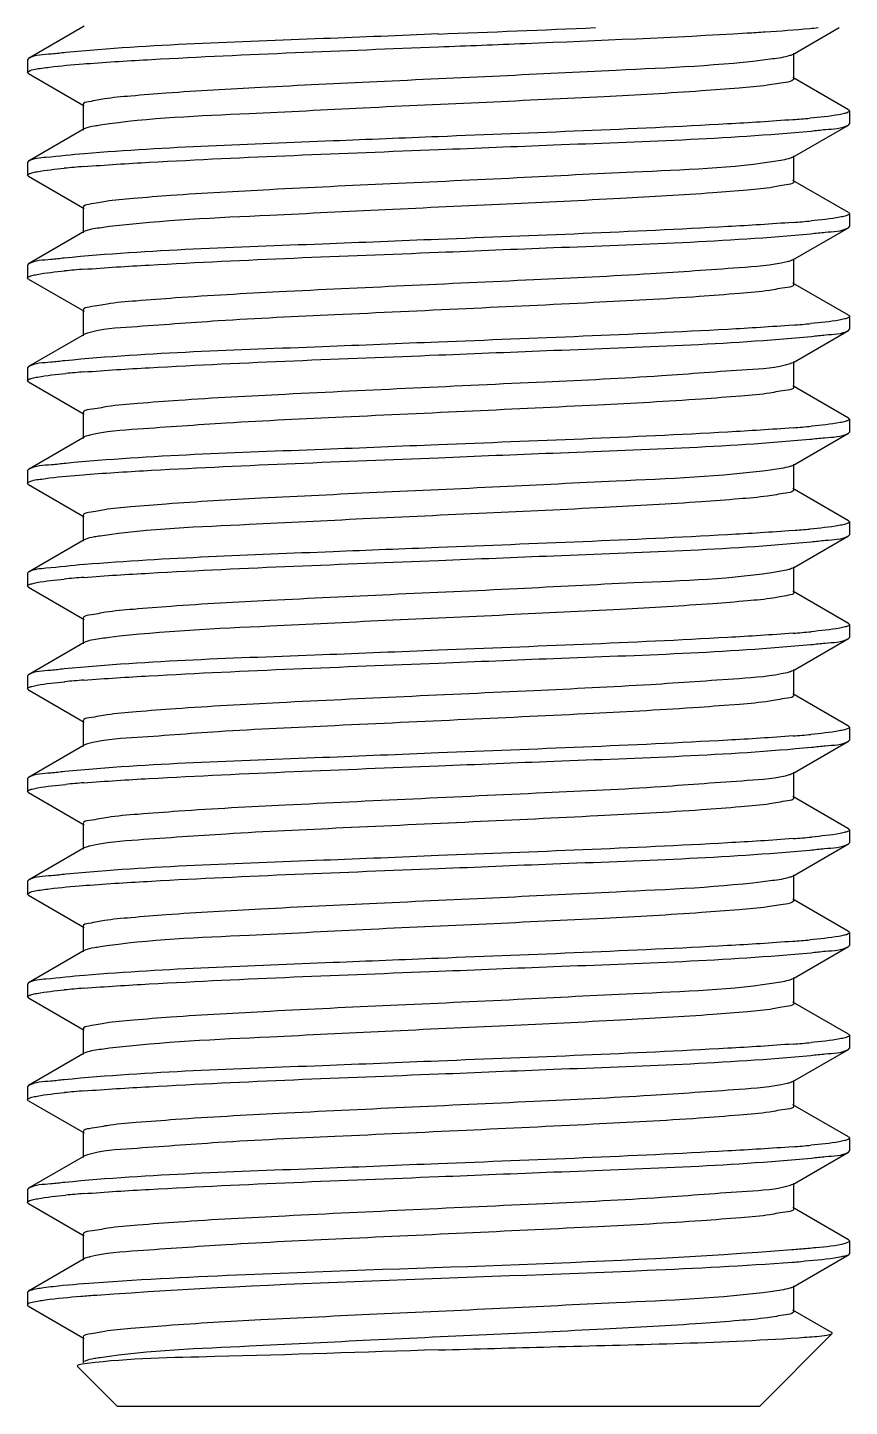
# Model space of a CAD drawing. Extents: x 1031190 to 1725648, y 733081 to 1571294.
# Drawn here: x 1133006.7 to 1133149, y 1234592.4 to 1234831.3 of the extents above; entities that cross this region are included whole.
import ezdxf

# ---------------------------------------------------------------- set-up
doc = ezdxf.new("R2010")
doc.units = 0
doc.header["$LTSCALE"] = 1000
doc.header["$MEASUREMENT"] = 0

msp = doc.modelspace()

# ---------------------------------------------------------------- linework, layer by layer
at = {"linetype": 'Continuous'}
for p, q in [((1133016.5, 1234831.56), (1133006.84, 1234825.96)), ((1133139.21, 1234826.66), (1133147.28, 1234831.33)), ((1133139.4, 1234822.43), (1133139.4, 1234826.88)), ((1133006.84, 1234825.96), (1133006.67, 1234825.77)), ((1133006.67, 1234825.77), (1133006.67, 1234823.55)), ((1133016.31, 1234825.04), (1133016.82, 1234825.08)), ((1133006.84, 1234823.35), (1133006.67, 1234823.55)), ((1133006.84, 1234823.35), (1133016.5, 1234817.76)), ((1133148.86, 1234817.07), (1133139.21, 1234822.66)), ((1133016.3, 1234817.98), (1133016.3, 1234813.54)), ((1133148.86, 1234817.07), (1133149.03, 1234816.87)), ((1133149.03, 1234816.87), (1133149.03, 1234814.65)), ((1133139.21, 1234808.86), (1133148.86, 1234814.45)), ((1133148.86, 1234814.45), (1133149.03, 1234814.65)), ((1133016.5, 1234813.76), (1133006.84, 1234808.17)), ((1133006.84, 1234808.17), (1133006.67, 1234807.97)), ((1133006.67, 1234807.97), (1133006.67, 1234805.75)), ((1133139.4, 1234804.64), (1133139.4, 1234809.09)), ((1133006.84, 1234805.56), (1133006.67, 1234805.75)), ((1133006.84, 1234805.56), (1133016.5, 1234799.96)), ((1133148.86, 1234799.27), (1133139.21, 1234804.86)), ((1133016.3, 1234800.19), (1133016.3, 1234795.74)), ((1133148.86, 1234799.27), (1133149.03, 1234799.08)), ((1133149.03, 1234799.08), (1133149.03, 1234796.85)), ((1133016.5, 1234795.97), (1133006.84, 1234790.37)), ((1133016.77, 1234796.09), (1133016.5, 1234795.97)), ((1133139.21, 1234791.07), (1133148.86, 1234796.66)), ((1133148.86, 1234796.66), (1133149.03, 1234796.85)), ((1133139.4, 1234786.84), (1133139.4, 1234791.29)), ((1133006.84, 1234790.37), (1133006.67, 1234790.18)), ((1133006.67, 1234790.18), (1133006.67, 1234787.96)), ((1133006.84, 1234787.76), (1133006.67, 1234787.96)), ((1133006.84, 1234787.76), (1133016.5, 1234782.17)), ((1133148.86, 1234781.48), (1133139.21, 1234787.07)), ((1133016.3, 1234782.39), (1133016.3, 1234777.95)), ((1133148.86, 1234781.48), (1133149.03, 1234781.28)), ((1133149.03, 1234781.28), (1133149.03, 1234779.06)), ((1133139.21, 1234773.27), (1133148.86, 1234778.86)), ((1133148.86, 1234778.86), (1133149.03, 1234779.06)), ((1133016.5, 1234778.17), (1133006.84, 1234772.58)), ((1133006.84, 1234772.58), (1133006.67, 1234772.38)), ((1133006.67, 1234772.38), (1133006.67, 1234770.16)), ((1133139.2, 1234773.27), (1133138.85, 1234773.12)), ((1133139.4, 1234769.05), (1133139.4, 1234773.5)), ((1133006.84, 1234769.97), (1133006.67, 1234770.16)), ((1133006.84, 1234769.97), (1133016.5, 1234764.37)), ((1133148.86, 1234763.68), (1133139.21, 1234769.27)), ((1133016.3, 1234764.6), (1133016.3, 1234760.15)), ((1133148.86, 1234763.68), (1133149.03, 1234763.49)), ((1133149.03, 1234763.49), (1133149.03, 1234761.26)), ((1133016.5, 1234760.38), (1133006.84, 1234754.78)), ((1133139.21, 1234755.48), (1133148.86, 1234761.07)), ((1133148.86, 1234761.07), (1133149.03, 1234761.26)), ((1133006.84, 1234754.78), (1133006.67, 1234754.59)), ((1133006.67, 1234754.59), (1133006.67, 1234752.37)), ((1133139.4, 1234751.25), (1133139.4, 1234755.7)), ((1133006.84, 1234752.17), (1133006.67, 1234752.37)), ((1133006.84, 1234752.17), (1133016.5, 1234746.58)), ((1133016.31, 1234753.86), (1133016.82, 1234753.9)), ((1133148.86, 1234745.89), (1133139.21, 1234751.48)), ((1133016.3, 1234746.8), (1133016.3, 1234742.36)), ((1133148.86, 1234745.89), (1133149.03, 1234745.69)), ((1133149.03, 1234745.69), (1133149.03, 1234743.47)), ((1133139.21, 1234737.68), (1133148.86, 1234743.27)), ((1133148.86, 1234743.27), (1133149.03, 1234743.47)), ((1133016.5, 1234742.58), (1133006.84, 1234736.99)), ((1133139.4, 1234733.46), (1133139.4, 1234737.91)), ((1133006.84, 1234736.99), (1133006.67, 1234736.79)), ((1133006.67, 1234736.79), (1133006.67, 1234734.57)), ((1133006.84, 1234734.38), (1133006.67, 1234734.57)), ((1133006.84, 1234734.38), (1133016.5, 1234728.78)), ((1133148.86, 1234728.09), (1133139.21, 1234733.68)), ((1133016.3, 1234729.01), (1133016.3, 1234724.56)), ((1133148.86, 1234728.09), (1133149.03, 1234727.9)), ((1133149.03, 1234727.9), (1133149.03, 1234725.67)), ((1133016.5, 1234724.79), (1133006.84, 1234719.19)), ((1133016.77, 1234724.91), (1133016.5, 1234724.79)), ((1133139.21, 1234719.89), (1133148.86, 1234725.48)), ((1133148.86, 1234725.48), (1133149.03, 1234725.67)), ((1133006.84, 1234719.19), (1133006.67, 1234719)), ((1133006.67, 1234719), (1133006.67, 1234716.78)), ((1133139.4, 1234715.66), (1133139.4, 1234720.11)), ((1133006.84, 1234716.58), (1133006.67, 1234716.78)), ((1133006.84, 1234716.58), (1133016.5, 1234710.99)), ((1133148.86, 1234710.3), (1133139.21, 1234715.89)), ((1133016.3, 1234711.21), (1133016.3, 1234706.77)), ((1133148.86, 1234710.3), (1133149.03, 1234710.1)), ((1133149.03, 1234710.1), (1133149.03, 1234707.88)), ((1133016.5, 1234706.99), (1133006.84, 1234701.4)), ((1133139.21, 1234702.09), (1133148.86, 1234707.68)), ((1133148.86, 1234707.68), (1133149.03, 1234707.88)), ((1133139.2, 1234702.09), (1133138.85, 1234701.94)), ((1133139.4, 1234697.87), (1133139.4, 1234702.32)), ((1133006.84, 1234701.4), (1133006.67, 1234701.2)), ((1133006.67, 1234701.2), (1133006.67, 1234698.98)), ((1133006.84, 1234698.79), (1133006.67, 1234698.98)), ((1133006.84, 1234698.79), (1133016.5, 1234693.19)), ((1133148.86, 1234692.5), (1133139.21, 1234698.09)), ((1133016.3, 1234693.42), (1133016.3, 1234688.97)), ((1133148.86, 1234692.5), (1133149.03, 1234692.31)), ((1133148.86, 1234689.89), (1133149.03, 1234690.08)), ((1133149.03, 1234692.31), (1133149.03, 1234690.08)), ((1133016.5, 1234689.2), (1133006.84, 1234683.6)), ((1133139.21, 1234684.3), (1133148.86, 1234689.89)), ((1133006.84, 1234683.6), (1133006.67, 1234683.41)), ((1133006.67, 1234683.41), (1133006.67, 1234681.19)), ((1133139.4, 1234680.07), (1133139.4, 1234684.52)), ((1133006.84, 1234680.99), (1133006.67, 1234681.19)), ((1133006.84, 1234680.99), (1133016.5, 1234675.4)), ((1133016.31, 1234682.68), (1133016.82, 1234682.72)), ((1133148.86, 1234674.71), (1133139.21, 1234680.3)), ((1133016.3, 1234675.62), (1133016.3, 1234671.18)), ((1133148.86, 1234674.71), (1133149.03, 1234674.51)), ((1133149.03, 1234674.51), (1133149.03, 1234672.29)), ((1133016.5, 1234671.4), (1133006.84, 1234665.81)), ((1133139.21, 1234666.5), (1133148.86, 1234672.09)), ((1133148.86, 1234672.09), (1133149.03, 1234672.29)), ((1133139.4, 1234662.28), (1133139.4, 1234666.73)), ((1133006.84, 1234665.81), (1133006.67, 1234665.61)), ((1133006.67, 1234665.61), (1133006.67, 1234663.39)), ((1133006.84, 1234663.2), (1133006.67, 1234663.39)), ((1133006.84, 1234663.2), (1133016.5, 1234657.6)), ((1133148.86, 1234656.91), (1133139.21, 1234662.5)), ((1133016.3, 1234657.83), (1133016.3, 1234653.38)), ((1133148.86, 1234656.91), (1133149.03, 1234656.72)), ((1133149.03, 1234656.72), (1133149.03, 1234654.49)), ((1133139.21, 1234648.71), (1133148.86, 1234654.3)), ((1133148.86, 1234654.3), (1133149.03, 1234654.49)), ((1133016.5, 1234653.61), (1133006.84, 1234648.01)), ((1133016.77, 1234653.73), (1133016.5, 1234653.61)), ((1133006.84, 1234648.01), (1133006.67, 1234647.82)), ((1133006.67, 1234647.82), (1133006.67, 1234645.6)), ((1133139.4, 1234644.48), (1133139.4, 1234648.93)), ((1133006.84, 1234645.4), (1133006.67, 1234645.6)), ((1133006.84, 1234645.4), (1133016.5, 1234639.81)), ((1133148.86, 1234639.12), (1133139.21, 1234644.71)), ((1133016.3, 1234640.03), (1133016.3, 1234635.59)), ((1133148.86, 1234639.12), (1133149.03, 1234638.92)), ((1133149.03, 1234638.92), (1133149.03, 1234636.7)), ((1133016.5, 1234635.81), (1133006.84, 1234630.22)), ((1133139.21, 1234630.91), (1133148.86, 1234636.5)), ((1133148.86, 1234636.5), (1133149.03, 1234636.7)), ((1133139.2, 1234630.91), (1133138.85, 1234630.76)), ((1133139.4, 1234626.69), (1133139.4, 1234631.14)), ((1133006.84, 1234630.22), (1133006.67, 1234630.02)), ((1133006.67, 1234630.02), (1133006.67, 1234627.8)), ((1133006.84, 1234627.61), (1133006.67, 1234627.8)), ((1133006.84, 1234627.61), (1133016.5, 1234622.01)), ((1133148.86, 1234621.32), (1133139.21, 1234626.91)), ((1133016.3, 1234622.24), (1133016.3, 1234617.79)), ((1133148.37, 1234620.74), (1133148.63, 1234620.83)), ((1133149.03, 1234621.13), (1133148.86, 1234621.32)), ((1133149.03, 1234621.13), (1133149.03, 1234618.9)), ((1133139.21, 1234613.12), (1133148.86, 1234618.71)), ((1133149.03, 1234618.9), (1133148.86, 1234618.71)), ((1133016.5, 1234618.02), (1133006.84, 1234612.42)), ((1133006.67, 1234612.23), (1133006.84, 1234612.42)), ((1133006.67, 1234612.23), (1133006.67, 1234610.01)), ((1133139.4, 1234608.89), (1133139.4, 1234613.34)), ((1133006.84, 1234609.81), (1133006.67, 1234610.01)), ((1133006.84, 1234609.81), (1133016.5, 1234604.22)), ((1133146.02, 1234605.17), (1133139.21, 1234609.12)), ((1133016.3, 1234604.44), (1133016.3, 1234600)), ((1133133.46, 1234592.43), (1133146.07, 1234605.04)), ((1133146.07, 1234605.04), (1133146.02, 1234605.17)), ((1133015.32, 1234599.54), (1133015.27, 1234599.4)), ((1133022.24, 1234592.43), (1133015.27, 1234599.4)), ((1133016.99, 1234599.88), (1133016.1, 1234599.75)), ((1133133.46, 1234592.43), (1133022.24, 1234592.43))]:
    msp.add_line(p, q, dxfattribs=at)
for centre, radius, start, end in [((1132751.48, 1243157.68), 8333.86, 272.244384, 272.431716), ((1133130.01, 1234962.5), 131.88, 275.2933, 275.9146), ((1133123.18, 1235021.47), 206.72, 274.4595, 275.2732), ((1133031.56, 1234612.6), 195.24, 94.4466, 95.4486), ((1133123.59, 1234998.82), 201.86, 274.4571, 275.3431), ((1133031.68, 1234593.37), 196.68, 94.4521, 95.4224), ((1133123.55, 1234981.49), 202.32, 274.4572, 275.3373), ((1133032.08, 1234570.88), 201.39, 94.4567, 95.3502), ((1133137.51, 1234777.01), 4.11, 287.9093, 289.0439), ((1133123.77, 1234961.02), 199.64, 274.4562, 275.3757), ((1133019.68, 1234751.4), 9.56, 103.4604, 104.3304), ((1133123.18, 1234950.29), 206.72, 274.4595, 275.2732), ((1133031.56, 1234541.42), 195.24, 94.4466, 95.4486), ((1133123.59, 1234927.64), 201.86, 274.4571, 275.3431), ((1133031.68, 1234522.19), 196.68, 94.4521, 95.4224), ((1133123.55, 1234910.31), 202.32, 274.4572, 275.3373), ((1133032.08, 1234499.7), 201.39, 94.4567, 95.3502), ((1133137.51, 1234705.83), 4.11, 287.9093, 289.0439), ((1133123.77, 1234889.84), 199.64, 274.4562, 275.3757), ((1133019.68, 1234680.22), 9.56, 103.4604, 104.3304), ((1133123.18, 1234879.11), 206.72, 274.4595, 275.2732), ((1133031.56, 1234470.24), 195.24, 94.4466, 95.4486), ((1133123.59, 1234856.46), 201.86, 274.4571, 275.3431), ((1133031.68, 1234451.01), 196.68, 94.4521, 95.4224), ((1133123.55, 1234839.13), 202.32, 274.4572, 275.3373), ((1133137.51, 1234634.65), 4.11, 287.9093, 289.0439), ((1133032.08, 1234428.52), 201.39, 94.4567, 95.3502), ((1133119.75, 1234867.75), 248.89, 274.453, 274.76), ((1133019.68, 1234609.04), 9.56, 103.4604, 104.3304), ((1133120.24, 1234859.48), 242.82, 274.4686, 274.814)]:
    msp.add_arc(centre, radius, start, end, dxfattribs=at)
for points, knots in [([(1133131.32, 1234830.4), (1133132.37, 1234830.46), (1133135.99, 1234830.69), (1133139.61, 1234830.95), (1133142.18, 1234831.19)], [0, 0, 0, 0, 0.288917, 1, 1, 1, 1]), ([(1133077.85, 1234830.22), (1133071.2, 1234829.95), (1133049.68, 1234829.04), (1133028.13, 1234828.4), (1133013.3, 1234827)], [0, 0, 0, 0, 0.308784, 1, 1, 1, 1]), ([(1133077.85, 1234827.99), (1133082.85, 1234828.19), (1133100.68, 1234828.91), (1133118.51, 1234829.63), (1133131.32, 1234830.4)], [0, 0, 0, 0, 0.280557, 1, 1, 1, 1]), ([(1133013.3, 1234827), (1133012.48, 1234826.92), (1133010.34, 1234826.62), (1133008.01, 1234826.64), (1133006.84, 1234825.96)], [0, 0, 0, 0, 0.379378, 1, 1, 1, 1]), ([(1133016.82, 1234825.08), (1133020.59, 1234825.37), (1133040.93, 1234826.59), (1133061.28, 1234827.33), (1133077.85, 1234827.99)], [0, 0, 0, 0, 0.186017, 1, 1, 1, 1]), ([(1133139.2, 1234826.66), (1133139.06, 1234826.57), (1133137.91, 1234826.18), (1133136.71, 1234826.03), (1133135.69, 1234825.89)], [0, 0, 0, 0, 0.140461, 1, 1, 1, 1]), ([(1133006.67, 1234823.55), (1133006.67, 1234823.63), (1133007.5, 1234824.22), (1133008.35, 1234824.17), (1133009.12, 1234824.29)], [0, 0, 0, 0, 0.092798, 1, 1, 1, 1]), ([(1133009.12, 1234824.29), (1133009.58, 1234824.36), (1133011.97, 1234824.68), (1133014.37, 1234824.88), (1133016.31, 1234825.04)], [0, 0, 0, 0, 0.190958, 1, 1, 1, 1]), ([(1133135.69, 1234825.89), (1133126.72, 1234824.69), (1133110.95, 1234824.08), (1133088.12, 1234822.88), (1133067.58, 1234821.98), (1133048.34, 1234821.03), (1133034.03, 1234820.25), (1133025.17, 1234819.52), (1133020.39, 1234819.11), (1133018.13, 1234818.6), (1133016.3, 1234818.34), (1133016.3, 1234817.98)], [0, 0, 0, 0, 0.226556, 0.394464, 0.573122, 0.741029, 0.877994, 0.929534, 0.967621, 0.99116, 1, 1, 1, 1]), ([(1133139.35, 1234822.32), (1133139.04, 1234821.96), (1133137.32, 1234821.76), (1133134.32, 1234821.19), (1133129.37, 1234820.8), (1133119.99, 1234820.06), (1133105.38, 1234819.28), (1133085.85, 1234818.34), (1133065.34, 1234817.44), (1133043.03, 1234816.22), (1133027.77, 1234815.7), (1133019.24, 1234814.41)], [0, 0, 0, 0, 0.011937, 0.038615, 0.07957, 0.133598, 0.274096, 0.443272, 0.620779, 0.785256, 1, 1, 1, 1]), ([(1133139.4, 1234822.43), (1133139.4, 1234822.41), (1133139.39, 1234822.37), (1133139.37, 1234822.34), (1133139.35, 1234822.32)], [0, 0, 0, 0, 0.463467, 1, 1, 1, 1]), ([(1133149.03, 1234816.87), (1133149.03, 1234816.77), (1133148.68, 1234816.56), (1133148.41, 1234816.49), (1133148.19, 1234816.44)], [0, 0, 0, 0, 0.312916, 1, 1, 1, 1]), ([(1133019.24, 1234814.41), (1133018.91, 1234814.36), (1133018, 1234814.2), (1133017.03, 1234814.06), (1133016.5, 1234813.76)], [0, 0, 0, 0, 0.353551, 1, 1, 1, 1]), ([(1133139.25, 1234815.37), (1133135.48, 1234815.07), (1133115.03, 1234813.84), (1133094.55, 1234813.09), (1133077.85, 1234812.42)], [0, 0, 0, 0, 0.184619, 1, 1, 1, 1]), ([(1133148.19, 1234816.44), (1133147.87, 1234816.35), (1133145.89, 1234815.97), (1133143.87, 1234815.78), (1133142.18, 1234815.62)], [0, 0, 0, 0, 0.163149, 1, 1, 1, 1]), ([(1133142.38, 1234813.41), (1133143.21, 1234813.49), (1133145.35, 1234813.79), (1133147.69, 1234813.77), (1133148.86, 1234814.45)], [0, 0, 0, 0, 0.379419, 1, 1, 1, 1]), ([(1133077.85, 1234812.42), (1133071.76, 1234812.18), (1133051.31, 1234811.34), (1133030.85, 1234810.61), (1133016.52, 1234809.48)], [0, 0, 0, 0, 0.297814, 1, 1, 1, 1]), ([(1133077.85, 1234810.2), (1133084.5, 1234810.46), (1133106.01, 1234811.38), (1133127.56, 1234812.02), (1133142.38, 1234813.41)], [0, 0, 0, 0, 0.308711, 1, 1, 1, 1]), ([(1133016.43, 1234807.25), (1133020.2, 1234807.55), (1133040.66, 1234808.79), (1133061.15, 1234809.53), (1133077.85, 1234810.2)], [0, 0, 0, 0, 0.184504, 1, 1, 1, 1]), ([(1133016.52, 1234809.48), (1133014.3, 1234809.31), (1133011.14, 1234808.87), (1133007.73, 1234808.68), (1133006.84, 1234808.17)], [0, 0, 0, 0, 0.683777, 1, 1, 1, 1]), ([(1133137.15, 1234808.32), (1133128.75, 1234806.88), (1133113.42, 1234806.48), (1133090.9, 1234805.19), (1133069.86, 1234804.29), (1133049.91, 1234803.32), (1133034.96, 1234802.52), (1133025.65, 1234801.77), (1133020.62, 1234801.35), (1133018.24, 1234800.81), (1133016.3, 1234800.56), (1133016.3, 1234800.19)], [0, 0, 0, 0, 0.210773, 0.377666, 0.558838, 0.731273, 0.873076, 0.926648, 0.966309, 0.990838, 1, 1, 1, 1]), ([(1133139.2, 1234808.86), (1133138.97, 1234808.73), (1133138.28, 1234808.53), (1133137.58, 1234808.39), (1133137.15, 1234808.32)], [0, 0, 0, 0, 0.374139, 1, 1, 1, 1]), ([(1133006.67, 1234805.75), (1133006.67, 1234805.84), (1133006.96, 1234806.04), (1133007.21, 1234806.1), (1133007.4, 1234806.15)], [0, 0, 0, 0, 0.319044, 1, 1, 1, 1]), ([(1133007.4, 1234806.15), (1133007.69, 1234806.24), (1133009.55, 1234806.62), (1133011.44, 1234806.8), (1133013.03, 1234806.96)], [0, 0, 0, 0, 0.160861, 1, 1, 1, 1]), ([(1133139.4, 1234804.64), (1133139.4, 1234804.29), (1133137.63, 1234804.03), (1133135.42, 1234803.53), (1133130.77, 1234803.12), (1133122.13, 1234802.4), (1133108.14, 1234801.63), (1133089.26, 1234800.7), (1133068.99, 1234799.8), (1133046.05, 1234798.63), (1133030.09, 1234797.96), (1133020.88, 1234796.84)], [0, 0, 0, 0, 0.008683, 0.031763, 0.069103, 0.119686, 0.254361, 0.420111, 0.597552, 0.765912, 1, 1, 1, 1]), ([(1133139.27, 1234797.58), (1133135.5, 1234797.28), (1133115.04, 1234796.04), (1133094.55, 1234795.29), (1133077.85, 1234794.63)], [0, 0, 0, 0, 0.184538, 1, 1, 1, 1]), ([(1133148.3, 1234798.67), (1133148, 1234798.59), (1133146.04, 1234798.19), (1133144.05, 1234798), (1133142.38, 1234797.84)], [0, 0, 0, 0, 0.159502, 1, 1, 1, 1]), ([(1133149.03, 1234799.08), (1133149.03, 1234798.99), (1133148.74, 1234798.79), (1133148.49, 1234798.72), (1133148.3, 1234798.67)], [0, 0, 0, 0, 0.318137, 1, 1, 1, 1]), ([(1133020.88, 1234796.84), (1133020.4, 1234796.78), (1133019.03, 1234796.59), (1133017.63, 1234796.41), (1133016.77, 1234796.09)], [0, 0, 0, 0, 0.341642, 1, 1, 1, 1]), ([(1133077.85, 1234792.4), (1133084.49, 1234792.67), (1133106, 1234793.58), (1133127.55, 1234794.22), (1133142.37, 1234795.62)], [0, 0, 0, 0, 0.308641, 1, 1, 1, 1]), ([(1133142.37, 1234795.62), (1133143.2, 1234795.7), (1133145.34, 1234796), (1133147.68, 1234795.97), (1133148.86, 1234796.66)], [0, 0, 0, 0, 0.379512, 1, 1, 1, 1]), ([(1133077.85, 1234794.63), (1133071.15, 1234794.36), (1133049.54, 1234793.44), (1133027.89, 1234792.82), (1133013.03, 1234791.39)], [0, 0, 0, 0, 0.309919, 1, 1, 1, 1]), ([(1133013.03, 1234791.39), (1133012.24, 1234791.31), (1133010.2, 1234791.02), (1133007.96, 1234791.03), (1133006.84, 1234790.37)], [0, 0, 0, 0, 0.378482, 1, 1, 1, 1]), ([(1133138.25, 1234790.74), (1133135.53, 1234790.09), (1133127.58, 1234789.54), (1133112.98, 1234788.48), (1133093.62, 1234787.58), (1133072.15, 1234786.59), (1133051.5, 1234785.61), (1133035.9, 1234784.78), (1133026.15, 1234784.01), (1133020.85, 1234783.59), (1133018.35, 1234783.03), (1133016.31, 1234782.78), (1133016.31, 1234782.39)], [0, 0, 0, 0, 0.068576, 0.194029, 0.359725, 0.543506, 0.720761, 0.867753, 0.923531, 0.964877, 0.99049, 1, 1, 1, 1]), ([(1133016.42, 1234789.45), (1133020.19, 1234789.75), (1133040.65, 1234790.99), (1133061.14, 1234791.74), (1133077.85, 1234792.4)], [0, 0, 0, 0, 0.184493, 1, 1, 1, 1]), ([(1133139.2, 1234791.07), (1133139.09, 1234791), (1133138.77, 1234790.88), (1133138.44, 1234790.79), (1133138.25, 1234790.74)], [0, 0, 0, 0, 0.406881, 1, 1, 1, 1]), ([(1133006.67, 1234787.96), (1133006.67, 1234788.05), (1133006.97, 1234788.24), (1133007.21, 1234788.31), (1133007.4, 1234788.36)], [0, 0, 0, 0, 0.318595, 1, 1, 1, 1]), ([(1133007.4, 1234788.36), (1133007.7, 1234788.44), (1133009.58, 1234788.83), (1133011.49, 1234789.01), (1133013.1, 1234789.17)], [0, 0, 0, 0, 0.160696, 1, 1, 1, 1]), ([(1133139.4, 1234786.84), (1133139.4, 1234786.45), (1133137.3, 1234786.21), (1133134.74, 1234785.63), (1133129.3, 1234785.2), (1133119.32, 1234784.42), (1133103.41, 1234783.59), (1133082.41, 1234782.6), (1133060.74, 1234781.59), (1133041.4, 1234780.71), (1133027.17, 1234779.57), (1133019.51, 1234779.12), (1133017.04, 1234778.39)], [0, 0, 0, 0, 0.009703, 0.035887, 0.07813, 0.135078, 0.284815, 0.464601, 0.649729, 0.81476, 0.937049, 1, 1, 1, 1]), ([(1133148.21, 1234780.85), (1133147.9, 1234780.77), (1133145.97, 1234780.39), (1133144.01, 1234780.2), (1133142.37, 1234780.05)], [0, 0, 0, 0, 0.163341, 1, 1, 1, 1]), ([(1133149.03, 1234781.28), (1133149.03, 1234781.18), (1133148.69, 1234780.98), (1133148.42, 1234780.91), (1133148.21, 1234780.85)], [0, 0, 0, 0, 0.314295, 1, 1, 1, 1]), ([(1133139.27, 1234779.78), (1133135.5, 1234779.48), (1133115.04, 1234778.25), (1133094.55, 1234777.5), (1133077.85, 1234776.83)], [0, 0, 0, 0, 0.184553, 1, 1, 1, 1]), ([(1133142.48, 1234777.83), (1133143.29, 1234777.91), (1133145.4, 1234778.21), (1133147.7, 1234778.19), (1133148.86, 1234778.86)], [0, 0, 0, 0, 0.379133, 1, 1, 1, 1]), ([(1133077.85, 1234776.83), (1133071.17, 1234776.57), (1133049.58, 1234775.64), (1133027.95, 1234775.02), (1133013.1, 1234773.6)], [0, 0, 0, 0, 0.309586, 1, 1, 1, 1]), ([(1133017.04, 1234778.39), (1133016.94, 1234778.35), (1133016.75, 1234778.29), (1133016.57, 1234778.21), (1133016.5, 1234778.17)], [0, 0, 0, 0, 0.569522, 1, 1, 1, 1]), ([(1133077.85, 1234774.61), (1133084.51, 1234774.87), (1133106.06, 1234775.79), (1133127.64, 1234776.42), (1133142.48, 1234777.83)], [0, 0, 0, 0, 0.309073, 1, 1, 1, 1]), ([(1133016.43, 1234771.66), (1133020.2, 1234771.96), (1133040.66, 1234773.2), (1133061.15, 1234773.94), (1133077.85, 1234774.61)], [0, 0, 0, 0, 0.184541, 1, 1, 1, 1]), ([(1133013.1, 1234773.6), (1133012.3, 1234773.52), (1133010.23, 1234773.23), (1133007.98, 1234773.24), (1133006.84, 1234772.58)], [0, 0, 0, 0, 0.378727, 1, 1, 1, 1]), ([(1133007.46, 1234770.58), (1133007.77, 1234770.67), (1133009.7, 1234771.05), (1133011.66, 1234771.24), (1133013.3, 1234771.39)], [0, 0, 0, 0, 0.16229, 1, 1, 1, 1]), ([(1133138.78, 1234773.09), (1133136.39, 1234772.32), (1133128.83, 1234771.93), (1133114.73, 1234770.74), (1133095.39, 1234769.88), (1133073.66, 1234768.85), (1133052.56, 1234767.86), (1133036.53, 1234767.03), (1133026.48, 1234766.25), (1133021, 1234765.82), (1133018.42, 1234765.24), (1133016.31, 1234765), (1133016.3, 1234764.6)], [0, 0, 0, 0, 0.061098, 0.182334, 0.347135, 0.532706, 0.713328, 0.863975, 0.921317, 0.963856, 0.990226, 1, 1, 1, 1]), ([(1133006.67, 1234770.16), (1133006.67, 1234770.26), (1133006.99, 1234770.46), (1133007.26, 1234770.53), (1133007.46, 1234770.58)], [0, 0, 0, 0, 0.315177, 1, 1, 1, 1]), ([(1133139.4, 1234769.05), (1133139.4, 1234768.66), (1133137.35, 1234768.42), (1133134.86, 1234767.85), (1133129.55, 1234767.43), (1133119.8, 1234766.66), (1133104.2, 1234765.84), (1133083.54, 1234764.86), (1133062.07, 1234763.87), (1133042.71, 1234762.96), (1133028.11, 1234761.9), (1133020.17, 1234761.35), (1133017.45, 1234760.7)], [0, 0, 0, 0, 0.009517, 0.035128, 0.076492, 0.132277, 0.279305, 0.456588, 0.640385, 0.806077, 0.931494, 1, 1, 1, 1]), ([(1133139.28, 1234761.99), (1133135.51, 1234761.69), (1133115.05, 1234760.45), (1133094.56, 1234759.7), (1133077.85, 1234759.04)], [0, 0, 0, 0, 0.184509, 1, 1, 1, 1]), ([(1133148.32, 1234763.09), (1133148.02, 1234763), (1133146.09, 1234762.6), (1133144.12, 1234762.42), (1133142.48, 1234762.26)], [0, 0, 0, 0, 0.159053, 1, 1, 1, 1]), ([(1133149.03, 1234763.49), (1133149.03, 1234763.4), (1133148.75, 1234763.2), (1133148.5, 1234763.14), (1133148.32, 1234763.09)], [0, 0, 0, 0, 0.319254, 1, 1, 1, 1]), ([(1133017.31, 1234760.66), (1133017.15, 1234760.62), (1133016.87, 1234760.54), (1133016.6, 1234760.44), (1133016.5, 1234760.38)], [0, 0, 0, 0, 0.585672, 1, 1, 1, 1]), ([(1133077.85, 1234756.81), (1133084.46, 1234757.08), (1133105.9, 1234757.99), (1133127.38, 1234758.63), (1133142.18, 1234760.01)], [0, 0, 0, 0, 0.307895, 1, 1, 1, 1]), ([(1133142.18, 1234760.01), (1133143.03, 1234760.09), (1133145.24, 1234760.4), (1133147.65, 1234760.37), (1133148.86, 1234761.07)], [0, 0, 0, 0, 0.380051, 1, 1, 1, 1]), ([(1133077.85, 1234759.04), (1133071.2, 1234758.77), (1133049.68, 1234757.86), (1133028.13, 1234757.22), (1133013.3, 1234755.82)], [0, 0, 0, 0, 0.308784, 1, 1, 1, 1]), ([(1133013.3, 1234755.82), (1133012.48, 1234755.74), (1133010.34, 1234755.44), (1133008.01, 1234755.46), (1133006.84, 1234754.78)], [0, 0, 0, 0, 0.379378, 1, 1, 1, 1]), ([(1133135.69, 1234754.71), (1133126.72, 1234753.51), (1133110.95, 1234752.9), (1133088.12, 1234751.7), (1133067.58, 1234750.8), (1133048.34, 1234749.85), (1133034.03, 1234749.07), (1133025.17, 1234748.34), (1133020.39, 1234747.93), (1133018.13, 1234747.42), (1133016.3, 1234747.16), (1133016.3, 1234746.8)], [0, 0, 0, 0, 0.226556, 0.394464, 0.573122, 0.741029, 0.877994, 0.929534, 0.967621, 0.99116, 1, 1, 1, 1]), ([(1133016.82, 1234753.9), (1133020.59, 1234754.19), (1133040.93, 1234755.41), (1133061.28, 1234756.15), (1133077.85, 1234756.81)], [0, 0, 0, 0, 0.186017, 1, 1, 1, 1]), ([(1133139.2, 1234755.48), (1133139.06, 1234755.39), (1133137.91, 1234755), (1133136.71, 1234754.85), (1133135.69, 1234754.71)], [0, 0, 0, 0, 0.140461, 1, 1, 1, 1]), ([(1133006.67, 1234752.37), (1133006.67, 1234752.45), (1133007.5, 1234753.04), (1133008.35, 1234752.99), (1133009.12, 1234753.11)], [0, 0, 0, 0, 0.092798, 1, 1, 1, 1]), ([(1133009.12, 1234753.11), (1133009.58, 1234753.18), (1133011.97, 1234753.5), (1133014.37, 1234753.7), (1133016.31, 1234753.86)], [0, 0, 0, 0, 0.190958, 1, 1, 1, 1]), ([(1133139.35, 1234751.14), (1133139.04, 1234750.78), (1133137.32, 1234750.58), (1133134.32, 1234750.01), (1133129.37, 1234749.62), (1133119.99, 1234748.88), (1133105.38, 1234748.1), (1133085.85, 1234747.16), (1133065.34, 1234746.26), (1133043.03, 1234745.04), (1133027.77, 1234744.52), (1133019.24, 1234743.23)], [0, 0, 0, 0, 0.011937, 0.038615, 0.07957, 0.133598, 0.274096, 0.443272, 0.620779, 0.785256, 1, 1, 1, 1]), ([(1133139.4, 1234751.25), (1133139.4, 1234751.23), (1133139.39, 1234751.19), (1133139.37, 1234751.16), (1133139.35, 1234751.14)], [0, 0, 0, 0, 0.463467, 1, 1, 1, 1]), ([(1133148.19, 1234745.26), (1133147.87, 1234745.17), (1133145.89, 1234744.79), (1133143.87, 1234744.6), (1133142.18, 1234744.44)], [0, 0, 0, 0, 0.163149, 1, 1, 1, 1]), ([(1133149.03, 1234745.69), (1133149.03, 1234745.59), (1133148.68, 1234745.38), (1133148.41, 1234745.31), (1133148.19, 1234745.26)], [0, 0, 0, 0, 0.312916, 1, 1, 1, 1]), ([(1133019.24, 1234743.23), (1133018.91, 1234743.18), (1133018, 1234743.02), (1133017.03, 1234742.88), (1133016.5, 1234742.58)], [0, 0, 0, 0, 0.353551, 1, 1, 1, 1]), ([(1133139.25, 1234744.19), (1133135.48, 1234743.89), (1133115.03, 1234742.66), (1133094.55, 1234741.91), (1133077.85, 1234741.24)], [0, 0, 0, 0, 0.184619, 1, 1, 1, 1]), ([(1133142.38, 1234742.23), (1133143.21, 1234742.31), (1133145.35, 1234742.61), (1133147.69, 1234742.59), (1133148.86, 1234743.27)], [0, 0, 0, 0, 0.379419, 1, 1, 1, 1]), ([(1133077.85, 1234741.24), (1133071.76, 1234741), (1133051.31, 1234740.16), (1133030.85, 1234739.43), (1133016.52, 1234738.3)], [0, 0, 0, 0, 0.297814, 1, 1, 1, 1]), ([(1133077.85, 1234739.02), (1133084.5, 1234739.28), (1133106.01, 1234740.2), (1133127.56, 1234740.84), (1133142.38, 1234742.23)], [0, 0, 0, 0, 0.308711, 1, 1, 1, 1]), ([(1133016.52, 1234738.3), (1133014.3, 1234738.13), (1133011.14, 1234737.69), (1133007.73, 1234737.5), (1133006.84, 1234736.99)], [0, 0, 0, 0, 0.683777, 1, 1, 1, 1]), ([(1133016.43, 1234736.07), (1133020.2, 1234736.37), (1133040.66, 1234737.61), (1133061.15, 1234738.35), (1133077.85, 1234739.02)], [0, 0, 0, 0, 0.184504, 1, 1, 1, 1]), ([(1133007.4, 1234734.97), (1133007.69, 1234735.06), (1133009.55, 1234735.44), (1133011.44, 1234735.62), (1133013.03, 1234735.78)], [0, 0, 0, 0, 0.160861, 1, 1, 1, 1]), ([(1133137.15, 1234737.14), (1133128.75, 1234735.7), (1133113.42, 1234735.3), (1133090.9, 1234734.01), (1133069.86, 1234733.11), (1133049.91, 1234732.14), (1133034.96, 1234731.34), (1133025.65, 1234730.59), (1133020.62, 1234730.17), (1133018.24, 1234729.63), (1133016.3, 1234729.38), (1133016.3, 1234729.01)], [0, 0, 0, 0, 0.210773, 0.377666, 0.558838, 0.731273, 0.873076, 0.926648, 0.966309, 0.990838, 1, 1, 1, 1]), ([(1133139.2, 1234737.68), (1133138.97, 1234737.55), (1133138.28, 1234737.35), (1133137.58, 1234737.21), (1133137.15, 1234737.14)], [0, 0, 0, 0, 0.374139, 1, 1, 1, 1]), ([(1133006.67, 1234734.57), (1133006.67, 1234734.66), (1133006.96, 1234734.86), (1133007.21, 1234734.92), (1133007.4, 1234734.97)], [0, 0, 0, 0, 0.319044, 1, 1, 1, 1]), ([(1133139.4, 1234733.46), (1133139.4, 1234733.11), (1133137.63, 1234732.85), (1133135.42, 1234732.35), (1133130.77, 1234731.94), (1133122.13, 1234731.23), (1133108.14, 1234730.45), (1133089.26, 1234729.52), (1133068.99, 1234728.62), (1133046.05, 1234727.45), (1133030.09, 1234726.78), (1133020.88, 1234725.66)], [0, 0, 0, 0, 0.008683, 0.031763, 0.069103, 0.119686, 0.254361, 0.420111, 0.597552, 0.765912, 1, 1, 1, 1]), ([(1133139.27, 1234726.4), (1133135.5, 1234726.1), (1133115.04, 1234724.86), (1133094.55, 1234724.11), (1133077.85, 1234723.45)], [0, 0, 0, 0, 0.184538, 1, 1, 1, 1]), ([(1133148.3, 1234727.49), (1133148, 1234727.41), (1133146.04, 1234727.01), (1133144.05, 1234726.82), (1133142.38, 1234726.66)], [0, 0, 0, 0, 0.159502, 1, 1, 1, 1]), ([(1133149.03, 1234727.9), (1133149.03, 1234727.81), (1133148.74, 1234727.61), (1133148.49, 1234727.54), (1133148.3, 1234727.49)], [0, 0, 0, 0, 0.318137, 1, 1, 1, 1]), ([(1133020.88, 1234725.66), (1133020.4, 1234725.6), (1133019.03, 1234725.41), (1133017.63, 1234725.23), (1133016.77, 1234724.91)], [0, 0, 0, 0, 0.341642, 1, 1, 1, 1]), ([(1133077.85, 1234721.22), (1133084.49, 1234721.49), (1133106, 1234722.41), (1133127.55, 1234723.04), (1133142.37, 1234724.44)], [0, 0, 0, 0, 0.308641, 1, 1, 1, 1]), ([(1133142.37, 1234724.44), (1133143.2, 1234724.52), (1133145.34, 1234724.82), (1133147.68, 1234724.79), (1133148.86, 1234725.48)], [0, 0, 0, 0, 0.379512, 1, 1, 1, 1]), ([(1133077.85, 1234723.45), (1133071.15, 1234723.18), (1133049.54, 1234722.26), (1133027.89, 1234721.64), (1133013.03, 1234720.21)], [0, 0, 0, 0, 0.309919, 1, 1, 1, 1]), ([(1133016.42, 1234718.27), (1133020.19, 1234718.57), (1133040.65, 1234719.81), (1133061.14, 1234720.56), (1133077.85, 1234721.22)], [0, 0, 0, 0, 0.184493, 1, 1, 1, 1]), ([(1133013.03, 1234720.21), (1133012.24, 1234720.13), (1133010.2, 1234719.84), (1133007.96, 1234719.85), (1133006.84, 1234719.19)], [0, 0, 0, 0, 0.378482, 1, 1, 1, 1]), ([(1133138.25, 1234719.56), (1133135.53, 1234718.91), (1133127.58, 1234718.36), (1133112.98, 1234717.3), (1133093.62, 1234716.4), (1133072.15, 1234715.41), (1133051.5, 1234714.43), (1133035.9, 1234713.6), (1133026.15, 1234712.83), (1133020.85, 1234712.41), (1133018.35, 1234711.85), (1133016.31, 1234711.6), (1133016.31, 1234711.21)], [0, 0, 0, 0, 0.068576, 0.194029, 0.359725, 0.543506, 0.720761, 0.867753, 0.923531, 0.964877, 0.99049, 1, 1, 1, 1]), ([(1133139.2, 1234719.89), (1133139.09, 1234719.82), (1133138.77, 1234719.7), (1133138.44, 1234719.61), (1133138.25, 1234719.56)], [0, 0, 0, 0, 0.406881, 1, 1, 1, 1]), ([(1133006.67, 1234716.78), (1133006.67, 1234716.87), (1133006.97, 1234717.06), (1133007.21, 1234717.13), (1133007.4, 1234717.18)], [0, 0, 0, 0, 0.318595, 1, 1, 1, 1]), ([(1133007.4, 1234717.18), (1133007.7, 1234717.26), (1133009.58, 1234717.65), (1133011.49, 1234717.83), (1133013.1, 1234717.99)], [0, 0, 0, 0, 0.160696, 1, 1, 1, 1]), ([(1133139.4, 1234715.66), (1133139.4, 1234715.27), (1133137.3, 1234715.03), (1133134.74, 1234714.45), (1133129.3, 1234714.02), (1133119.32, 1234713.24), (1133103.41, 1234712.41), (1133082.41, 1234711.42), (1133060.74, 1234710.41), (1133041.4, 1234709.53), (1133027.17, 1234708.39), (1133019.51, 1234707.94), (1133017.04, 1234707.21)], [0, 0, 0, 0, 0.009703, 0.035887, 0.07813, 0.135078, 0.284815, 0.464601, 0.649729, 0.81476, 0.937049, 1, 1, 1, 1]), ([(1133148.21, 1234709.67), (1133147.9, 1234709.59), (1133145.97, 1234709.21), (1133144.01, 1234709.02), (1133142.37, 1234708.87)], [0, 0, 0, 0, 0.163341, 1, 1, 1, 1]), ([(1133149.03, 1234710.1), (1133149.03, 1234710), (1133148.69, 1234709.8), (1133148.42, 1234709.73), (1133148.21, 1234709.67)], [0, 0, 0, 0, 0.314295, 1, 1, 1, 1]), ([(1133017.04, 1234707.21), (1133016.94, 1234707.17), (1133016.75, 1234707.11), (1133016.57, 1234707.03), (1133016.5, 1234706.99)], [0, 0, 0, 0, 0.569522, 1, 1, 1, 1]), ([(1133139.27, 1234708.6), (1133135.5, 1234708.3), (1133115.04, 1234707.07), (1133094.55, 1234706.32), (1133077.85, 1234705.65)], [0, 0, 0, 0, 0.184553, 1, 1, 1, 1]), ([(1133142.48, 1234706.65), (1133143.29, 1234706.73), (1133145.4, 1234707.03), (1133147.7, 1234707.01), (1133148.86, 1234707.68)], [0, 0, 0, 0, 0.379133, 1, 1, 1, 1]), ([(1133077.85, 1234705.65), (1133071.17, 1234705.39), (1133049.58, 1234704.46), (1133027.95, 1234703.84), (1133013.1, 1234702.42)], [0, 0, 0, 0, 0.309586, 1, 1, 1, 1]), ([(1133077.85, 1234703.43), (1133084.51, 1234703.69), (1133106.06, 1234704.61), (1133127.64, 1234705.24), (1133142.48, 1234706.65)], [0, 0, 0, 0, 0.309073, 1, 1, 1, 1]), ([(1133013.1, 1234702.42), (1133012.3, 1234702.34), (1133010.23, 1234702.05), (1133007.98, 1234702.06), (1133006.84, 1234701.4)], [0, 0, 0, 0, 0.378727, 1, 1, 1, 1]), ([(1133016.43, 1234700.48), (1133020.2, 1234700.78), (1133040.66, 1234702.02), (1133061.15, 1234702.76), (1133077.85, 1234703.43)], [0, 0, 0, 0, 0.184541, 1, 1, 1, 1]), ([(1133007.46, 1234699.4), (1133007.77, 1234699.49), (1133009.7, 1234699.87), (1133011.66, 1234700.06), (1133013.3, 1234700.21)], [0, 0, 0, 0, 0.16229, 1, 1, 1, 1]), ([(1133138.78, 1234701.91), (1133136.39, 1234701.14), (1133128.83, 1234700.75), (1133114.73, 1234699.56), (1133095.39, 1234698.7), (1133073.66, 1234697.67), (1133052.56, 1234696.68), (1133036.53, 1234695.85), (1133026.48, 1234695.07), (1133021, 1234694.64), (1133018.42, 1234694.06), (1133016.31, 1234693.82), (1133016.3, 1234693.42)], [0, 0, 0, 0, 0.061098, 0.182334, 0.347135, 0.532706, 0.713328, 0.863975, 0.921317, 0.963856, 0.990226, 1, 1, 1, 1]), ([(1133006.67, 1234698.98), (1133006.67, 1234699.08), (1133006.99, 1234699.28), (1133007.26, 1234699.35), (1133007.46, 1234699.4)], [0, 0, 0, 0, 0.315177, 1, 1, 1, 1]), ([(1133139.4, 1234697.87), (1133139.4, 1234697.48), (1133137.35, 1234697.24), (1133134.86, 1234696.67), (1133129.55, 1234696.25), (1133119.8, 1234695.48), (1133104.2, 1234694.66), (1133083.54, 1234693.68), (1133062.07, 1234692.69), (1133042.71, 1234691.78), (1133028.11, 1234690.72), (1133020.17, 1234690.17), (1133017.45, 1234689.52)], [0, 0, 0, 0, 0.009517, 0.035128, 0.076492, 0.132277, 0.279305, 0.456588, 0.640385, 0.806077, 0.931494, 1, 1, 1, 1]), ([(1133139.28, 1234690.81), (1133135.51, 1234690.51), (1133115.05, 1234689.27), (1133094.56, 1234688.52), (1133077.85, 1234687.86)], [0, 0, 0, 0, 0.184509, 1, 1, 1, 1]), ([(1133148.32, 1234691.91), (1133148.02, 1234691.82), (1133146.09, 1234691.42), (1133144.12, 1234691.24), (1133142.48, 1234691.08)], [0, 0, 0, 0, 0.159053, 1, 1, 1, 1]), ([(1133149.03, 1234692.31), (1133149.03, 1234692.22), (1133148.75, 1234692.02), (1133148.5, 1234691.96), (1133148.32, 1234691.91)], [0, 0, 0, 0, 0.319254, 1, 1, 1, 1]), ([(1133077.85, 1234687.86), (1133071.2, 1234687.59), (1133049.68, 1234686.68), (1133028.13, 1234686.04), (1133013.3, 1234684.64)], [0, 0, 0, 0, 0.308784, 1, 1, 1, 1]), ([(1133017.31, 1234689.48), (1133017.15, 1234689.44), (1133016.87, 1234689.36), (1133016.6, 1234689.26), (1133016.5, 1234689.2)], [0, 0, 0, 0, 0.585672, 1, 1, 1, 1]), ([(1133077.85, 1234685.63), (1133084.46, 1234685.9), (1133105.9, 1234686.81), (1133127.38, 1234687.45), (1133142.18, 1234688.83)], [0, 0, 0, 0, 0.307895, 1, 1, 1, 1]), ([(1133142.18, 1234688.83), (1133143.03, 1234688.91), (1133145.24, 1234689.22), (1133147.65, 1234689.19), (1133148.86, 1234689.89)], [0, 0, 0, 0, 0.380051, 1, 1, 1, 1]), ([(1133016.82, 1234682.72), (1133020.59, 1234683.01), (1133040.93, 1234684.23), (1133061.28, 1234684.98), (1133077.85, 1234685.63)], [0, 0, 0, 0, 0.186017, 1, 1, 1, 1]), ([(1133013.3, 1234684.64), (1133012.48, 1234684.56), (1133010.34, 1234684.26), (1133008.01, 1234684.28), (1133006.84, 1234683.6)], [0, 0, 0, 0, 0.379378, 1, 1, 1, 1]), ([(1133135.69, 1234683.53), (1133126.72, 1234682.33), (1133110.95, 1234681.72), (1133088.12, 1234680.52), (1133067.58, 1234679.62), (1133048.34, 1234678.67), (1133034.03, 1234677.89), (1133025.17, 1234677.16), (1133020.39, 1234676.75), (1133018.13, 1234676.24), (1133016.3, 1234675.98), (1133016.3, 1234675.62)], [0, 0, 0, 0, 0.226556, 0.394464, 0.573122, 0.741029, 0.877994, 0.929534, 0.967621, 0.99116, 1, 1, 1, 1]), ([(1133139.2, 1234684.3), (1133139.06, 1234684.21), (1133137.91, 1234683.82), (1133136.71, 1234683.67), (1133135.69, 1234683.53)], [0, 0, 0, 0, 0.140461, 1, 1, 1, 1]), ([(1133006.67, 1234681.19), (1133006.67, 1234681.27), (1133007.5, 1234681.86), (1133008.35, 1234681.81), (1133009.12, 1234681.93)], [0, 0, 0, 0, 0.092798, 1, 1, 1, 1]), ([(1133009.12, 1234681.93), (1133009.58, 1234682), (1133011.97, 1234682.32), (1133014.37, 1234682.52), (1133016.31, 1234682.68)], [0, 0, 0, 0, 0.190958, 1, 1, 1, 1]), ([(1133139.35, 1234679.96), (1133139.04, 1234679.6), (1133137.32, 1234679.4), (1133134.32, 1234678.83), (1133129.37, 1234678.44), (1133119.99, 1234677.7), (1133105.38, 1234676.92), (1133085.85, 1234675.98), (1133065.34, 1234675.08), (1133043.03, 1234673.86), (1133027.77, 1234673.34), (1133019.24, 1234672.05)], [0, 0, 0, 0, 0.011937, 0.038615, 0.07957, 0.133598, 0.274096, 0.443272, 0.620779, 0.785256, 1, 1, 1, 1]), ([(1133139.4, 1234680.07), (1133139.4, 1234680.05), (1133139.39, 1234680.01), (1133139.37, 1234679.98), (1133139.35, 1234679.96)], [0, 0, 0, 0, 0.463467, 1, 1, 1, 1]), ([(1133148.19, 1234674.08), (1133147.87, 1234673.99), (1133145.89, 1234673.61), (1133143.87, 1234673.42), (1133142.18, 1234673.26)], [0, 0, 0, 0, 0.163149, 1, 1, 1, 1]), ([(1133149.03, 1234674.51), (1133149.03, 1234674.41), (1133148.68, 1234674.2), (1133148.41, 1234674.13), (1133148.19, 1234674.08)], [0, 0, 0, 0, 0.312916, 1, 1, 1, 1]), ([(1133019.24, 1234672.05), (1133018.91, 1234672), (1133018, 1234671.84), (1133017.03, 1234671.7), (1133016.5, 1234671.4)], [0, 0, 0, 0, 0.353551, 1, 1, 1, 1]), ([(1133139.25, 1234673.01), (1133135.48, 1234672.71), (1133115.03, 1234671.48), (1133094.55, 1234670.73), (1133077.85, 1234670.06)], [0, 0, 0, 0, 0.184619, 1, 1, 1, 1]), ([(1133077.85, 1234667.84), (1133084.5, 1234668.1), (1133106.01, 1234669.02), (1133127.56, 1234669.66), (1133142.38, 1234671.05)], [0, 0, 0, 0, 0.308711, 1, 1, 1, 1]), ([(1133142.38, 1234671.05), (1133143.21, 1234671.13), (1133145.35, 1234671.43), (1133147.69, 1234671.41), (1133148.86, 1234672.09)], [0, 0, 0, 0, 0.379419, 1, 1, 1, 1]), ([(1133077.85, 1234670.06), (1133071.76, 1234669.82), (1133051.31, 1234668.98), (1133030.85, 1234668.25), (1133016.52, 1234667.12)], [0, 0, 0, 0, 0.297814, 1, 1, 1, 1]), ([(1133016.52, 1234667.12), (1133014.3, 1234666.95), (1133011.14, 1234666.51), (1133007.73, 1234666.32), (1133006.84, 1234665.81)], [0, 0, 0, 0, 0.683777, 1, 1, 1, 1]), ([(1133016.43, 1234664.89), (1133020.2, 1234665.19), (1133040.66, 1234666.43), (1133061.15, 1234667.17), (1133077.85, 1234667.84)], [0, 0, 0, 0, 0.184504, 1, 1, 1, 1]), ([(1133139.2, 1234666.5), (1133138.97, 1234666.37), (1133138.28, 1234666.17), (1133137.58, 1234666.03), (1133137.15, 1234665.96)], [0, 0, 0, 0, 0.374139, 1, 1, 1, 1]), ([(1133006.67, 1234663.39), (1133006.67, 1234663.48), (1133006.96, 1234663.68), (1133007.21, 1234663.74), (1133007.4, 1234663.8)], [0, 0, 0, 0, 0.319044, 1, 1, 1, 1]), ([(1133007.4, 1234663.8), (1133007.69, 1234663.88), (1133009.55, 1234664.26), (1133011.44, 1234664.44), (1133013.03, 1234664.6)], [0, 0, 0, 0, 0.160861, 1, 1, 1, 1]), ([(1133137.15, 1234665.96), (1133128.75, 1234664.52), (1133113.42, 1234664.12), (1133090.9, 1234662.83), (1133069.86, 1234661.93), (1133049.91, 1234660.96), (1133034.96, 1234660.16), (1133025.65, 1234659.41), (1133020.62, 1234658.99), (1133018.24, 1234658.45), (1133016.3, 1234658.2), (1133016.3, 1234657.83)], [0, 0, 0, 0, 0.210773, 0.377666, 0.558838, 0.731273, 0.873076, 0.926648, 0.966309, 0.990838, 1, 1, 1, 1]), ([(1133139.4, 1234662.28), (1133139.4, 1234661.93), (1133137.63, 1234661.67), (1133135.42, 1234661.17), (1133130.77, 1234660.76), (1133122.13, 1234660.05), (1133108.14, 1234659.27), (1133089.26, 1234658.34), (1133068.99, 1234657.44), (1133046.05, 1234656.27), (1133030.09, 1234655.6), (1133020.88, 1234654.48)], [0, 0, 0, 0, 0.008683, 0.031763, 0.069103, 0.119686, 0.254361, 0.420111, 0.597552, 0.765912, 1, 1, 1, 1]), ([(1133149.03, 1234656.72), (1133149.03, 1234656.63), (1133148.74, 1234656.43), (1133148.49, 1234656.36), (1133148.3, 1234656.31)], [0, 0, 0, 0, 0.318137, 1, 1, 1, 1]), ([(1133020.88, 1234654.48), (1133020.4, 1234654.42), (1133019.03, 1234654.23), (1133017.63, 1234654.05), (1133016.77, 1234653.73)], [0, 0, 0, 0, 0.341642, 1, 1, 1, 1]), ([(1133139.27, 1234655.22), (1133135.5, 1234654.92), (1133115.04, 1234653.68), (1133094.55, 1234652.93), (1133077.85, 1234652.27)], [0, 0, 0, 0, 0.184538, 1, 1, 1, 1]), ([(1133142.37, 1234653.26), (1133143.2, 1234653.34), (1133145.34, 1234653.64), (1133147.68, 1234653.61), (1133148.86, 1234654.3)], [0, 0, 0, 0, 0.379512, 1, 1, 1, 1]), ([(1133148.3, 1234656.31), (1133148, 1234656.23), (1133146.04, 1234655.83), (1133144.05, 1234655.64), (1133142.38, 1234655.48)], [0, 0, 0, 0, 0.159502, 1, 1, 1, 1]), ([(1133077.85, 1234652.27), (1133071.15, 1234652), (1133049.54, 1234651.08), (1133027.89, 1234650.46), (1133013.03, 1234649.03)], [0, 0, 0, 0, 0.309919, 1, 1, 1, 1]), ([(1133077.85, 1234650.04), (1133084.49, 1234650.31), (1133106, 1234651.23), (1133127.55, 1234651.86), (1133142.37, 1234653.26)], [0, 0, 0, 0, 0.308641, 1, 1, 1, 1]), ([(1133016.42, 1234647.09), (1133020.19, 1234647.39), (1133040.65, 1234648.63), (1133061.14, 1234649.38), (1133077.85, 1234650.04)], [0, 0, 0, 0, 0.184493, 1, 1, 1, 1]), ([(1133013.03, 1234649.03), (1133012.24, 1234648.95), (1133010.2, 1234648.66), (1133007.96, 1234648.67), (1133006.84, 1234648.01)], [0, 0, 0, 0, 0.378482, 1, 1, 1, 1]), ([(1133138.25, 1234648.38), (1133135.53, 1234647.73), (1133127.58, 1234647.18), (1133112.98, 1234646.12), (1133093.62, 1234645.22), (1133072.15, 1234644.23), (1133051.5, 1234643.25), (1133035.9, 1234642.43), (1133026.15, 1234641.65), (1133020.85, 1234641.23), (1133018.35, 1234640.67), (1133016.31, 1234640.42), (1133016.31, 1234640.03)], [0, 0, 0, 0, 0.068576, 0.194029, 0.359725, 0.543506, 0.720761, 0.867753, 0.923531, 0.964877, 0.99049, 1, 1, 1, 1]), ([(1133139.2, 1234648.71), (1133139.09, 1234648.64), (1133138.77, 1234648.52), (1133138.44, 1234648.43), (1133138.25, 1234648.38)], [0, 0, 0, 0, 0.406881, 1, 1, 1, 1]), ([(1133006.67, 1234645.6), (1133006.67, 1234645.69), (1133006.97, 1234645.88), (1133007.21, 1234645.95), (1133007.4, 1234646)], [0, 0, 0, 0, 0.318595, 1, 1, 1, 1]), ([(1133007.4, 1234646), (1133007.7, 1234646.08), (1133009.58, 1234646.47), (1133011.49, 1234646.65), (1133013.1, 1234646.81)], [0, 0, 0, 0, 0.160696, 1, 1, 1, 1]), ([(1133139.4, 1234644.48), (1133139.4, 1234644.09), (1133137.3, 1234643.85), (1133134.74, 1234643.27), (1133129.3, 1234642.84), (1133119.32, 1234642.06), (1133103.41, 1234641.23), (1133082.41, 1234640.24), (1133060.74, 1234639.23), (1133041.4, 1234638.35), (1133027.17, 1234637.21), (1133019.51, 1234636.76), (1133017.04, 1234636.03)], [0, 0, 0, 0, 0.009703, 0.035887, 0.07813, 0.135078, 0.284815, 0.464601, 0.649729, 0.81476, 0.937049, 1, 1, 1, 1]), ([(1133148.21, 1234638.49), (1133147.9, 1234638.41), (1133145.97, 1234638.03), (1133144.01, 1234637.84), (1133142.37, 1234637.69)], [0, 0, 0, 0, 0.163341, 1, 1, 1, 1]), ([(1133149.03, 1234638.92), (1133149.03, 1234638.82), (1133148.69, 1234638.62), (1133148.42, 1234638.55), (1133148.21, 1234638.49)], [0, 0, 0, 0, 0.314295, 1, 1, 1, 1]), ([(1133017.04, 1234636.03), (1133016.94, 1234635.99), (1133016.75, 1234635.93), (1133016.57, 1234635.85), (1133016.5, 1234635.81)], [0, 0, 0, 0, 0.569522, 1, 1, 1, 1]), ([(1133139.27, 1234637.42), (1133135.5, 1234637.13), (1133115.04, 1234635.89), (1133094.55, 1234635.14), (1133077.85, 1234634.47)], [0, 0, 0, 0, 0.184553, 1, 1, 1, 1]), ([(1133077.85, 1234632.25), (1133084.51, 1234632.51), (1133106.06, 1234633.43), (1133127.64, 1234634.06), (1133142.48, 1234635.47)], [0, 0, 0, 0, 0.309073, 1, 1, 1, 1]), ([(1133142.48, 1234635.47), (1133143.29, 1234635.55), (1133145.4, 1234635.85), (1133147.7, 1234635.83), (1133148.86, 1234636.5)], [0, 0, 0, 0, 0.379133, 1, 1, 1, 1]), ([(1133077.85, 1234634.47), (1133071.17, 1234634.21), (1133049.58, 1234633.28), (1133027.95, 1234632.66), (1133013.1, 1234631.24)], [0, 0, 0, 0, 0.309586, 1, 1, 1, 1]), ([(1133013.1, 1234631.24), (1133012.3, 1234631.16), (1133010.23, 1234630.87), (1133007.98, 1234630.88), (1133006.84, 1234630.22)], [0, 0, 0, 0, 0.378727, 1, 1, 1, 1]), ([(1133138.78, 1234630.73), (1133136.39, 1234629.96), (1133128.83, 1234629.57), (1133114.73, 1234628.38), (1133095.39, 1234627.52), (1133073.66, 1234626.5), (1133052.56, 1234625.5), (1133036.53, 1234624.67), (1133026.48, 1234623.89), (1133021, 1234623.46), (1133018.42, 1234622.88), (1133016.31, 1234622.64), (1133016.3, 1234622.24)], [0, 0, 0, 0, 0.061098, 0.182334, 0.347135, 0.532706, 0.713328, 0.863975, 0.921317, 0.963856, 0.990226, 1, 1, 1, 1]), ([(1133016.43, 1234629.3), (1133020.2, 1234629.6), (1133040.66, 1234630.84), (1133061.15, 1234631.58), (1133077.85, 1234632.25)], [0, 0, 0, 0, 0.184541, 1, 1, 1, 1]), ([(1133006.67, 1234627.8), (1133006.67, 1234627.9), (1133006.99, 1234628.1), (1133007.26, 1234628.17), (1133007.46, 1234628.22)], [0, 0, 0, 0, 0.315177, 1, 1, 1, 1]), ([(1133007.46, 1234628.22), (1133007.77, 1234628.31), (1133009.7, 1234628.69), (1133011.66, 1234628.88), (1133013.3, 1234629.03)], [0, 0, 0, 0, 0.16229, 1, 1, 1, 1]), ([(1133139.4, 1234626.69), (1133139.4, 1234626.3), (1133137.35, 1234626.06), (1133134.86, 1234625.49), (1133129.55, 1234625.07), (1133119.8, 1234624.3), (1133104.2, 1234623.48), (1133083.54, 1234622.5), (1133062.07, 1234621.51), (1133042.71, 1234620.6), (1133028.11, 1234619.54), (1133020.17, 1234618.99), (1133017.45, 1234618.34)], [0, 0, 0, 0, 0.009517, 0.035128, 0.076492, 0.132277, 0.279305, 0.456588, 0.640385, 0.806077, 0.931494, 1, 1, 1, 1]), ([(1133148.63, 1234620.83), (1133148.73, 1234620.87), (1133148.89, 1234620.92), (1133149.03, 1234621.07), (1133149.03, 1234621.13)], [0, 0, 0, 0, 0.649818, 1, 1, 1, 1]), ([(1133018.15, 1234613.86), (1133026.93, 1234614.5), (1133067.24, 1234616.47), (1133107.62, 1234617.16), (1133139.07, 1234619.61)], [0, 0, 0, 0, 0.218132, 1, 1, 1, 1]), ([(1133140.4, 1234619.72), (1133141.34, 1234619.8), (1133144, 1234620.06), (1133146.71, 1234620.25), (1133148.37, 1234620.74)], [0, 0, 0, 0, 0.350995, 1, 1, 1, 1]), ([(1133148.86, 1234618.71), (1133148.72, 1234618.63), (1133148.32, 1234618.49), (1133147.91, 1234618.4), (1133147.66, 1234618.35)], [0, 0, 0, 0, 0.390582, 1, 1, 1, 1]), ([(1133017.31, 1234618.3), (1133017.15, 1234618.26), (1133016.87, 1234618.18), (1133016.6, 1234618.08), (1133016.5, 1234618.02)], [0, 0, 0, 0, 0.585672, 1, 1, 1, 1]), ([(1133139.15, 1234617.39), (1133130.78, 1234616.74), (1133090.61, 1234614.76), (1133050.39, 1234613.95), (1133018.66, 1234611.67)], [0, 0, 0, 0, 0.208808, 1, 1, 1, 1]), ([(1133147.66, 1234618.35), (1133147.26, 1234618.26), (1133144.92, 1234617.88), (1133142.56, 1234617.68), (1133140.61, 1234617.51)], [0, 0, 0, 0, 0.173481, 1, 1, 1, 1]), ([(1133009.45, 1234613.02), (1133010, 1234613.1), (1133012.89, 1234613.46), (1133015.79, 1234613.69), (1133018.15, 1234613.86)], [0, 0, 0, 0, 0.189241, 1, 1, 1, 1]), ([(1133006.84, 1234612.42), (1133006.95, 1234612.49), (1133007.8, 1234612.8), (1133008.69, 1234612.91), (1133009.45, 1234613.02)], [0, 0, 0, 0, 0.144741, 1, 1, 1, 1]), ([(1133018.66, 1234611.67), (1133017.74, 1234611.61), (1133014.76, 1234611.38), (1133011.78, 1234611.12), (1133009.73, 1234610.84)], [0, 0, 0, 0, 0.307232, 1, 1, 1, 1]), ([(1133135.69, 1234612.35), (1133126.72, 1234611.15), (1133110.95, 1234610.54), (1133088.12, 1234609.34), (1133067.58, 1234608.44), (1133048.34, 1234607.49), (1133034.03, 1234606.71), (1133025.17, 1234605.98), (1133020.39, 1234605.57), (1133018.13, 1234605.06), (1133016.3, 1234604.8), (1133016.3, 1234604.44)], [0, 0, 0, 0, 0.226556, 0.394464, 0.573122, 0.741029, 0.877994, 0.929534, 0.967621, 0.99116, 1, 1, 1, 1]), ([(1133139.2, 1234613.12), (1133139.06, 1234613.03), (1133137.91, 1234612.64), (1133136.71, 1234612.49), (1133135.69, 1234612.35)], [0, 0, 0, 0, 0.140461, 1, 1, 1, 1]), ([(1133009.73, 1234610.84), (1133008.96, 1234610.73), (1133008.18, 1234610.53), (1133006.67, 1234610.3), (1133006.67, 1234610.01)], [0, 0, 0, 0, 0.726573, 1, 1, 1, 1]), ([(1133139.4, 1234608.89), (1133139.4, 1234608.87), (1133139.39, 1234608.83), (1133139.37, 1234608.8), (1133139.35, 1234608.78)], [0, 0, 0, 0, 0.463467, 1, 1, 1, 1]), ([(1133139.35, 1234608.78), (1133139.04, 1234608.42), (1133137.32, 1234608.22), (1133134.32, 1234607.65), (1133129.37, 1234607.26), (1133119.99, 1234606.52), (1133105.38, 1234605.74), (1133085.85, 1234604.8), (1133065.34, 1234603.9), (1133043.03, 1234602.68), (1133027.77, 1234602.16), (1133019.24, 1234600.87)], [0, 0, 0, 0, 0.011937, 0.038615, 0.07957, 0.133598, 0.274096, 0.443272, 0.620779, 0.785256, 1, 1, 1, 1]), ([(1133077.85, 1234602.22), (1133084.31, 1234602.4), (1133105.11, 1234603.01), (1133125.93, 1234603.4), (1133140.25, 1234604.34)], [0, 0, 0, 0, 0.310462, 1, 1, 1, 1]), ([(1133140.25, 1234604.34), (1133140.86, 1234604.38), (1133142.64, 1234604.52), (1133144.42, 1234604.62), (1133145.56, 1234604.87)], [0, 0, 0, 0, 0.347295, 1, 1, 1, 1]), ([(1133145.56, 1234604.87), (1133145.68, 1234604.89), (1133145.85, 1234604.93), (1133146.02, 1234605), (1133146.07, 1234605.04)], [0, 0, 0, 0, 0.644165, 1, 1, 1, 1]), ([(1133077.85, 1234602.22), (1133064.94, 1234601.87), (1133044.67, 1234601.08), (1133024.32, 1234600.77), (1133016.99, 1234599.88)], [0, 0, 0, 0, 0.636179, 1, 1, 1, 1]), ([(1133016.1, 1234599.75), (1133015.94, 1234599.72), (1133015.67, 1234599.67), (1133015.41, 1234599.59), (1133015.33, 1234599.54)], [0, 0, 0, 0, 0.624047, 1, 1, 1, 1]), ([(1133019.24, 1234600.87), (1133018.91, 1234600.83), (1133018, 1234600.66), (1133017.03, 1234600.52), (1133016.5, 1234600.22)], [0, 0, 0, 0, 0.353551, 1, 1, 1, 1])]:
    msp.add_open_spline(points, degree=3, knots=knots, dxfattribs=at)

doc.saveas('drawing.dxf')
